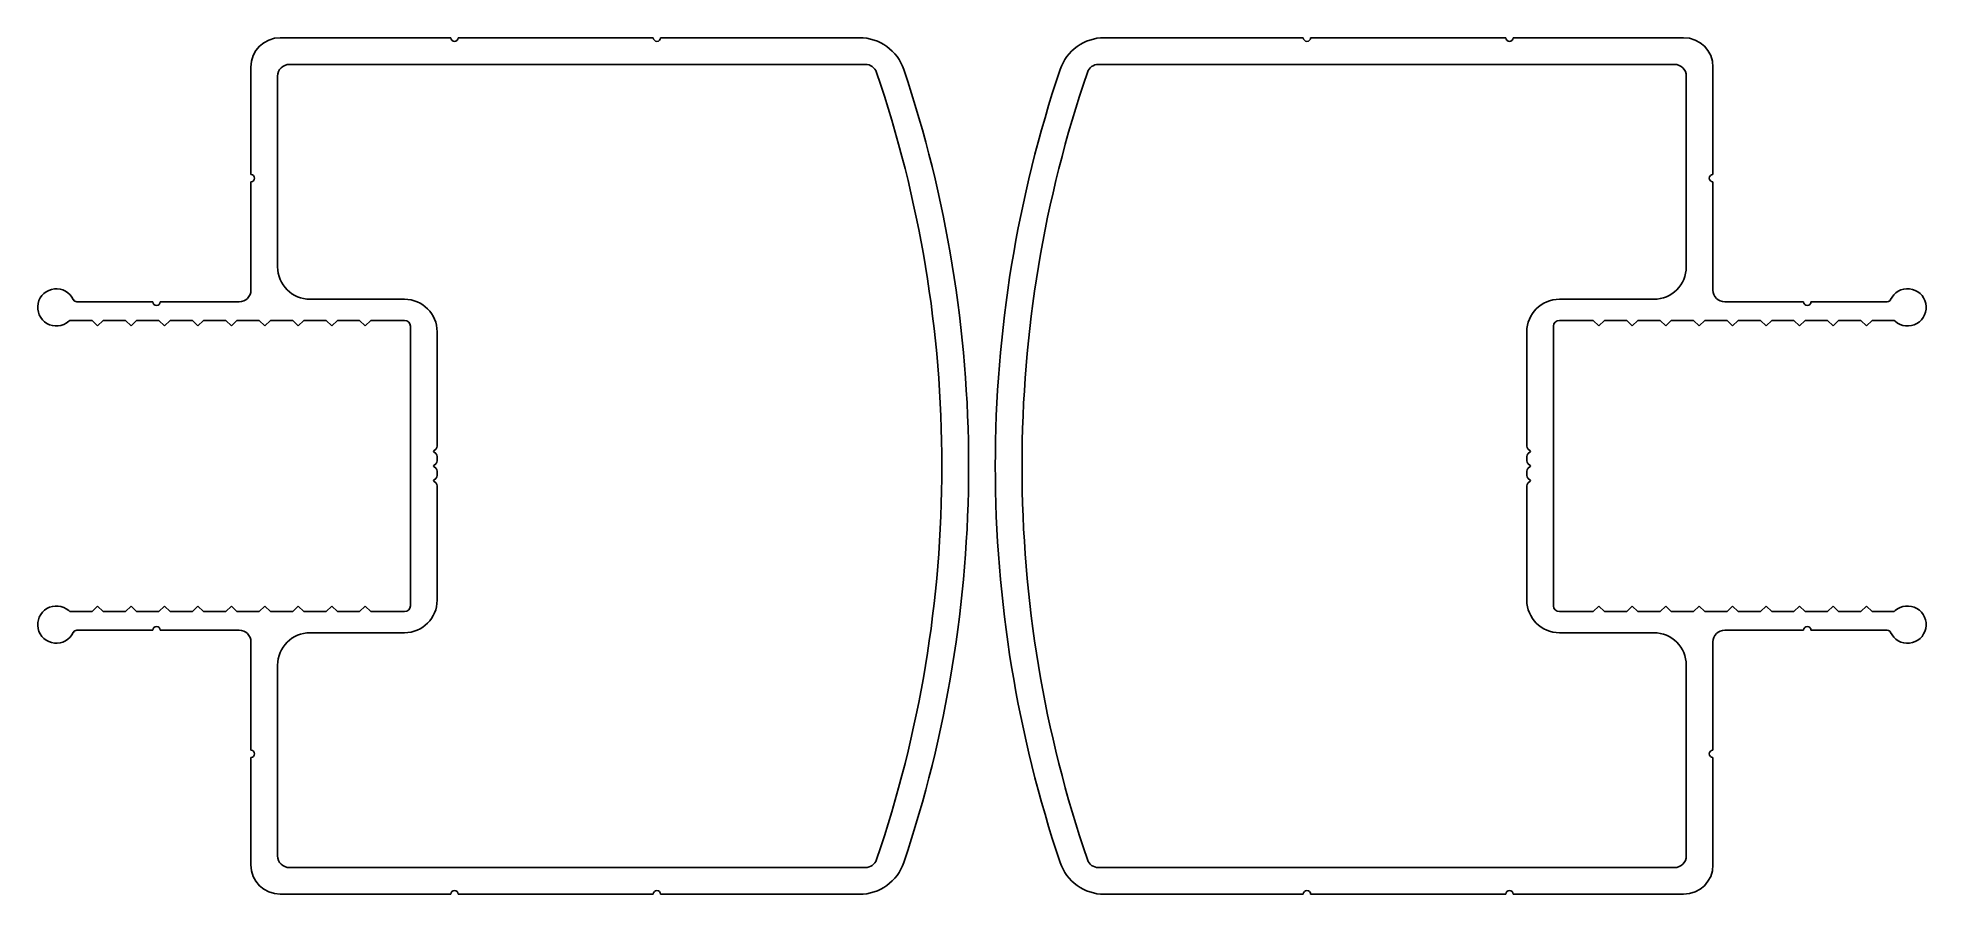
# Model space of a CAD drawing. Header units: inches. Extents: x -63 to 65, y 1 to 60.
import ezdxf

# ---------------------------------------------------------------- set-up
doc = ezdxf.new("R2010")
doc.units = ezdxf.units.IN
doc.header["$MEASUREMENT"] = 0

msp = doc.modelspace()

# ---------------------------------------------------------------- linework, layer by layer
at = {"color": 7}
for p, q in [((-35.32, 59.68), (-46.94, 59.68)), ((-21.52, 59.68), (-34.82, 59.68)), ((-7.46, 59.68), (-21.02, 59.68)), ((22.78, 59.68), (9.22, 59.68)), ((36.58, 59.68), (23.28, 59.68)), ((48.7, 59.68), (37.08, 59.68)), ((-48.94, 57.68), (-48.94, 50.35)), ((-47.12, 57.06), (-47.12, 44.06)), ((-7.06, 57.86), (-46.32, 57.86)), ((48.08, 57.86), (8.82, 57.86)), ((48.88, 44.06), (48.88, 57.06)), ((50.7, 50.35), (50.7, 57.68)), ((-48.94, 49.85), (-48.94, 42.47)), ((50.7, 42.47), (50.7, 49.85)), ((-55.62, 41.67), (-60.81, 41.67)), ((-49.74, 41.67), (-55.12, 41.67)), ((-44.9, 41.84), (-38.47, 41.84)), ((40.23, 41.84), (46.66, 41.84)), ((56.88, 41.67), (51.5, 41.67)), ((62.58, 41.67), (57.38, 41.67)), ((-61.19, 40.4), (-59.77, 40.4)), ((-59.77, 40.4), (-59.39, 40.02)), ((-59.39, 40.02), (-59.01, 40.4)), ((-59.01, 40.4), (-57.49, 40.4)), ((-57.49, 40.4), (-57.11, 40.02)), ((-57.11, 40.02), (-56.73, 40.4)), ((-56.73, 40.4), (-55.21, 40.4)), ((-55.21, 40.4), (-54.83, 40.02)), ((-54.83, 40.02), (-54.45, 40.4)), ((-54.45, 40.4), (-52.93, 40.4)), ((-52.93, 40.4), (-52.55, 40.02)), ((-52.55, 40.02), (-52.17, 40.4)), ((-52.17, 40.4), (-50.65, 40.4)), ((-50.65, 40.4), (-50.27, 40.02)), ((-50.27, 40.02), (-49.89, 40.4)), ((-49.89, 40.4), (-48.37, 40.4)), ((-48.37, 40.4), (-47.99, 40.02)), ((-47.99, 40.02), (-47.61, 40.4)), ((-47.61, 40.4), (-46.09, 40.4)), ((-46.09, 40.4), (-45.71, 40.02)), ((-45.71, 40.02), (-45.33, 40.4)), ((-45.33, 40.4), (-43.81, 40.4)), ((-43.81, 40.4), (-43.43, 40.02)), ((-43.43, 40.02), (-43.05, 40.4)), ((-43.05, 40.4), (-41.53, 40.4)), ((-41.53, 40.4), (-41.15, 40.02)), ((-41.15, 40.02), (-40.77, 40.4)), ((-40.77, 40.4), (-38.47, 40.4)), ((-38.07, 40), (-38.07, 40)), ((-38.07, 40), (-38.07, 40)), ((-38.07, 40), (-38.07, 40)), ((-38.07, 40), (-38.07, 40)), ((-38.07, 40), (-38.07, 40)), ((-38.07, 40), (-38.07, 20.94)), ((39.83, 20.94), (39.83, 40)), ((40.23, 40.4), (42.54, 40.4)), ((42.54, 40.4), (42.92, 40.02)), ((42.92, 40.02), (43.3, 40.4)), ((43.3, 40.4), (44.82, 40.4)), ((44.82, 40.4), (45.2, 40.02)), ((45.2, 40.02), (45.58, 40.4)), ((45.58, 40.4), (47.1, 40.4)), ((47.1, 40.4), (47.48, 40.02)), ((47.48, 40.02), (47.86, 40.4)), ((47.86, 40.4), (49.38, 40.4)), ((49.38, 40.4), (49.76, 40.02)), ((49.76, 40.02), (50.14, 40.4)), ((50.14, 40.4), (51.66, 40.4)), ((51.66, 40.4), (52.04, 40.02)), ((52.04, 40.02), (52.42, 40.4)), ((52.42, 40.4), (53.94, 40.4)), ((53.94, 40.4), (54.32, 40.02)), ((54.32, 40.02), (54.7, 40.4)), ((54.7, 40.4), (56.22, 40.4)), ((56.22, 40.4), (56.6, 40.02)), ((56.6, 40.02), (56.98, 40.4)), ((56.98, 40.4), (58.5, 40.4)), ((58.5, 40.4), (58.88, 40.02)), ((58.88, 40.02), (59.26, 40.4)), ((59.26, 40.4), (60.78, 40.4)), ((60.78, 40.4), (61.16, 40.02)), ((61.16, 40.02), (61.54, 40.4)), ((61.54, 40.4), (62.96, 40.4)), ((-36.25, 39.62), (-36.25, 31.82)), ((38.01, 31.82), (38.01, 39.62)), ((-36.32, 31.65), (-36.49, 31.48)), ((-36.49, 31.46), (-36.32, 31.29)), ((-36.25, 31.82), (-36.25, 31.82)), ((-36.25, 31.82), (-36.25, 31.82)), ((-36.25, 31.82), (-36.25, 31.82)), ((-36.25, 31.12), (-36.25, 30.82)), ((-36.25, 30.82), (-36.25, 31.12)), ((-36.25, 31.12), (-36.25, 30.82)), ((-36.25, 30.82), (-36.25, 31.12)), ((-36.25, 31.12), (-36.25, 30.82)), ((38.01, 30.82), (38.01, 31.12)), ((38.26, 31.48), (38.09, 31.65)), ((38.09, 31.29), (38.26, 31.46)), ((-36.32, 30.65), (-36.49, 30.48)), ((-36.49, 30.46), (-36.32, 30.29)), ((-36.32, 29.65), (-36.49, 29.48)), ((-36.25, 30.82), (-36.25, 30.82)), ((-36.25, 30.12), (-36.25, 29.82)), ((38.01, 29.82), (38.01, 30.12)), ((38.01, 30.12), (38.01, 29.82)), ((38.01, 29.82), (38.01, 30.12)), ((38.01, 30.12), (38.01, 29.82)), ((38.01, 29.82), (38.01, 30.12)), ((38.01, 30.12), (38.01, 30.12)), ((38.26, 30.48), (38.09, 30.65)), ((38.09, 30.29), (38.26, 30.46)), ((38.26, 29.48), (38.09, 29.65)), ((-36.49, 29.46), (-36.32, 29.29)), ((-36.25, 29.12), (-36.25, 21.32)), ((38.01, 21.32), (38.01, 29.12)), ((38.01, 29.12), (38.01, 29.12)), ((38.01, 29.12), (38.01, 29.12)), ((38.01, 29.12), (38.01, 29.12)), ((38.09, 29.29), (38.26, 29.46)), ((-59.39, 20.92), (-59.77, 20.54)), ((-59.01, 20.54), (-59.39, 20.92)), ((-57.11, 20.92), (-57.49, 20.54)), ((-56.73, 20.54), (-57.11, 20.92)), ((-54.83, 20.92), (-55.21, 20.54)), ((-54.45, 20.54), (-54.83, 20.92)), ((-52.55, 20.92), (-52.93, 20.54)), ((-52.17, 20.54), (-52.55, 20.92)), ((-50.27, 20.92), (-50.65, 20.54)), ((-49.89, 20.54), (-50.27, 20.92)), ((-47.99, 20.92), (-48.37, 20.54)), ((-47.61, 20.54), (-47.99, 20.92)), ((-45.71, 20.92), (-46.09, 20.54)), ((-45.33, 20.54), (-45.71, 20.92)), ((-43.43, 20.92), (-43.81, 20.54)), ((-43.05, 20.54), (-43.43, 20.92)), ((-41.15, 20.92), (-41.53, 20.54)), ((-40.77, 20.54), (-41.15, 20.92)), ((39.83, 20.94), (39.83, 20.94)), ((39.83, 20.94), (39.83, 20.94)), ((39.83, 20.94), (39.83, 20.94)), ((39.83, 20.94), (39.83, 20.94)), ((39.83, 20.94), (39.83, 20.94)), ((42.92, 20.92), (42.54, 20.54)), ((43.3, 20.54), (42.92, 20.92)), ((45.2, 20.92), (44.82, 20.54)), ((45.58, 20.54), (45.2, 20.92)), ((47.48, 20.92), (47.1, 20.54)), ((47.86, 20.54), (47.48, 20.92)), ((49.76, 20.92), (49.38, 20.54)), ((50.14, 20.54), (49.76, 20.92)), ((52.04, 20.92), (51.66, 20.54)), ((52.42, 20.54), (52.04, 20.92)), ((54.32, 20.92), (53.94, 20.54)), ((54.7, 20.54), (54.32, 20.92)), ((56.6, 20.92), (56.22, 20.54)), ((56.98, 20.54), (56.6, 20.92)), ((58.88, 20.92), (58.5, 20.54)), ((59.26, 20.54), (58.88, 20.92)), ((61.16, 20.92), (60.78, 20.54)), ((61.54, 20.54), (61.16, 20.92)), ((-59.77, 20.54), (-61.19, 20.54)), ((-57.49, 20.54), (-59.01, 20.54)), ((-55.21, 20.54), (-56.73, 20.54)), ((-52.93, 20.54), (-54.45, 20.54)), ((-50.65, 20.54), (-52.17, 20.54)), ((-48.37, 20.54), (-49.89, 20.54)), ((-46.09, 20.54), (-47.61, 20.54)), ((-43.81, 20.54), (-45.33, 20.54)), ((-41.53, 20.54), (-43.05, 20.54)), ((-38.47, 20.54), (-40.77, 20.54)), ((42.54, 20.54), (40.23, 20.54)), ((44.82, 20.54), (43.3, 20.54)), ((47.1, 20.54), (45.58, 20.54)), ((49.38, 20.54), (47.86, 20.54)), ((51.66, 20.54), (50.14, 20.54)), ((53.94, 20.54), (52.42, 20.54)), ((56.22, 20.54), (54.7, 20.54)), ((58.5, 20.54), (56.98, 20.54)), ((60.78, 20.54), (59.26, 20.54)), ((62.96, 20.54), (61.54, 20.54)), ((-60.81, 19.27), (-55.62, 19.27)), ((-55.12, 19.27), (-49.74, 19.27)), ((-48.94, 18.47), (-48.94, 11.09)), ((-38.47, 19.1), (-44.9, 19.1)), ((46.66, 19.1), (40.23, 19.1)), ((50.7, 11.09), (50.7, 18.47)), ((51.5, 19.27), (56.88, 19.27)), ((57.38, 19.27), (62.58, 19.27)), ((-47.12, 16.88), (-47.12, 3.88)), ((48.88, 3.88), (48.88, 16.88)), ((-48.94, 10.59), (-48.94, 3.26)), ((50.7, 3.26), (50.7, 10.59)), ((-46.32, 3.08), (-7.06, 3.08)), ((8.82, 3.08), (48.08, 3.08)), ((-46.94, 1.26), (-35.32, 1.26)), ((-34.82, 1.26), (-21.52, 1.26)), ((-21.02, 1.26), (-7.46, 1.26)), ((9.22, 1.26), (22.78, 1.26)), ((23.28, 1.26), (36.58, 1.26)), ((37.08, 1.26), (48.7, 1.26))]:
    msp.add_line(p, q, dxfattribs=at)
for centre, radius, start, end in [((-46.94, 57.68), 2, 90, 180), ((-35.07, 59.68), 0.25, 180, 0), ((-21.27, 59.68), 0.25, 180, 0), ((-7.46, 56.5), 3.18, 18.5503, 90), ((9.22, 56.5), 3.18, 90, 161.4497), ((23.03, 59.68), 0.25, 180, 360), ((36.83, 59.68), 0.25, 180, 360), ((48.7, 57.68), 2, 0, 90), ((-46.32, 57.06), 0.8, 90, 180), ((-7.06, 57.06), 0.8, 18.8307, 90), ((-85.03, 30.47), 83.18, 360, 18.8307), ((-85.03, 30.47), 85, 0, 18.5503), ((86.79, 30.47), 85, 161.4497, 180), ((86.79, 30.47), 83.18, 161.1693, 180), ((8.82, 57.06), 0.8, 90, 161.1693), ((48.08, 57.06), 0.8, 0, 90), ((-48.94, 50.1), 0.25, 270, 90), ((50.7, 50.1), 0.25, 90, 270), ((-44.9, 44.06), 2.22, 180, 270), ((46.66, 44.06), 2.22, 270, 0), ((-62.2, 41.29), 1.27, 24.4862, 311.4096), ((63.96, 41.29), 1.27, 228.5904, 155.5138), ((-60.81, 41.92), 0.25, 204.4862, 270), ((-55.37, 41.67), 0.25, 180, 0), ((-49.74, 42.47), 0.8, 270, 360), ((-38.47, 39.62), 2.22, 0, 90), ((40.23, 39.62), 2.22, 90, 180), ((51.5, 42.47), 0.8, 180, 270), ((57.13, 41.67), 0.25, 180, 0), ((62.58, 41.92), 0.25, 270, 335.5138), ((-61.19, 40.15), 0.25, 90, 131.4096), ((-38.47, 40), 0.4, 0, 90), ((40.23, 40), 0.4, 90, 180), ((62.96, 40.15), 0.25, 48.5904, 90), ((-36.49, 31.47), 0.008, 135, 225), ((-36.5, 31.82), 0.25, 315, 360), ((-36.5, 31.12), 0.25, 360, 45), ((38.26, 31.82), 0.25, 180, 225), ((38.26, 31.12), 0.25, 135, 180), ((38.25, 31.47), 0.008, 315, 45), ((-36.49, 30.47), 0.008, 135, 225), ((-36.5, 30.82), 0.25, 315, 360), ((-36.5, 30.12), 0.25, 360, 45), ((-36.5, 29.82), 0.25, 315, 360), ((-85.03, 30.47), 83.18, 341.1693, 360), ((-85.03, 30.47), 85, 341.4497, 360), ((86.79, 30.47), 85, 180, 198.5503), ((86.79, 30.47), 83.18, 180, 198.8307), ((38.26, 30.82), 0.25, 180, 225), ((38.26, 30.12), 0.25, 135, 180), ((38.26, 29.82), 0.25, 180, 225), ((38.25, 30.47), 0.008, 315, 45), ((-36.49, 29.47), 0.008, 135, 225), ((-36.5, 29.12), 0.25, 0, 45), ((38.26, 29.12), 0.25, 135, 180), ((38.25, 29.47), 0.008, 315, 45), ((-62.2, 19.65), 1.27, 48.5904, 335.5138), ((-61.19, 20.79), 0.25, 228.5904, 270), ((-38.47, 21.32), 2.22, 270, 0), ((-38.47, 20.94), 0.4, 270, 0), ((40.23, 21.32), 2.22, 180, 270), ((40.23, 20.94), 0.4, 180, 270), ((63.96, 19.65), 1.27, 204.4862, 131.4096), ((62.96, 20.79), 0.25, 270, 311.4096), ((-55.37, 19.27), 0.25, 0, 180), ((57.13, 19.27), 0.25, 0, 180), ((-60.81, 19.02), 0.25, 90, 155.5138), ((-49.74, 18.47), 0.8, 0, 90), ((-44.9, 16.88), 2.22, 90, 180), ((46.66, 16.88), 2.22, 360, 90), ((51.5, 18.47), 0.8, 90, 180), ((62.58, 19.02), 0.25, 24.4862, 90), ((-48.94, 10.84), 0.25, 270, 90), ((50.7, 10.84), 0.25, 90, 270), ((-46.32, 3.88), 0.8, 180, 270), ((48.08, 3.88), 0.8, 270, 360), ((-46.94, 3.26), 2, 180, 270), ((-7.46, 4.44), 3.18, 270, 341.4497), ((-7.06, 3.88), 0.8, 270, 341.1693), ((9.22, 4.44), 3.18, 198.5503, 270), ((8.82, 3.88), 0.8, 198.8307, 270), ((48.7, 3.26), 2, 270, 0), ((-35.07, 1.26), 0.25, 360, 180), ((-21.27, 1.26), 0.25, 360, 180), ((23.03, 1.26), 0.25, 0, 180), ((36.83, 1.26), 0.25, 0, 180)]:
    msp.add_arc(centre, radius, start, end, dxfattribs=at)

doc.saveas('drawing.dxf')
